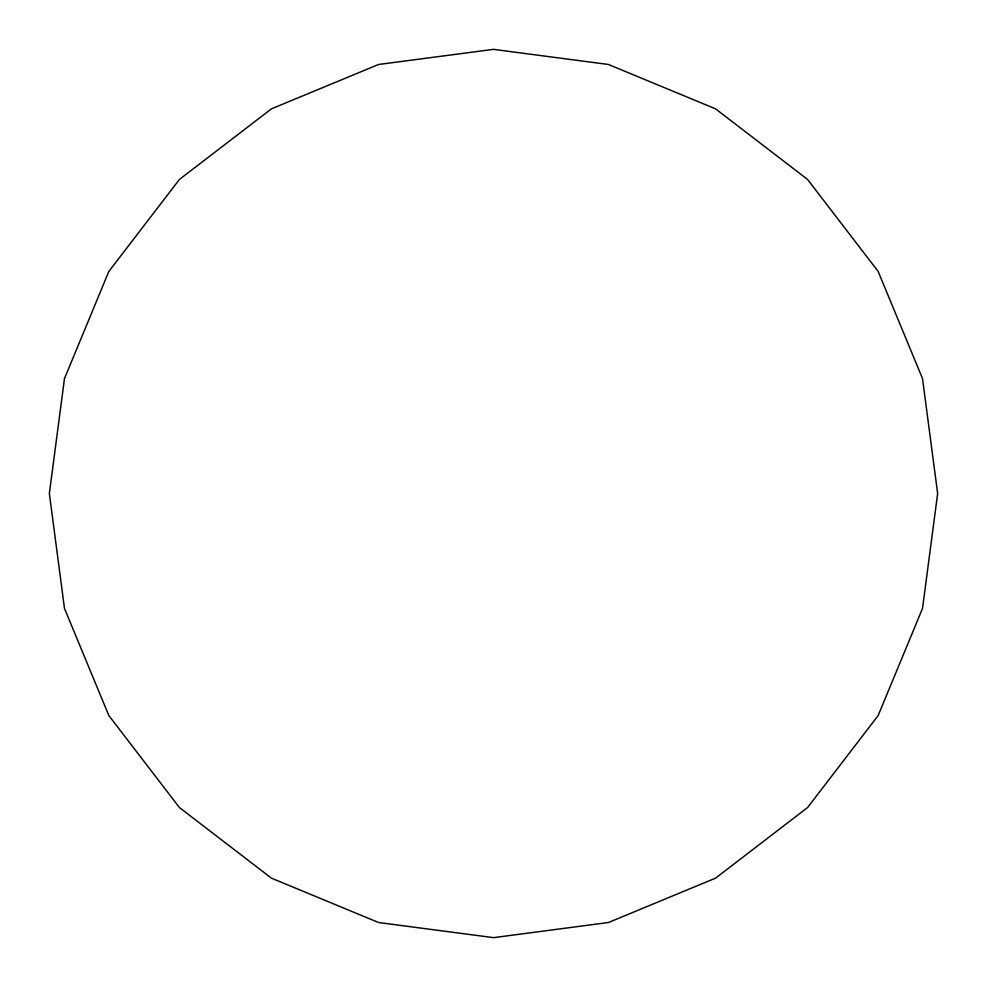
<?xml version="1.0" encoding="UTF-8"?>
<svg xmlns="http://www.w3.org/2000/svg" width="987" height="987" viewBox="0 0 987 987"><rect width="100%" height="100%" fill="white"/><g stroke="black" fill="none" stroke-linecap="round" stroke-linejoin="round"><path stroke-width="1.48" d="M64.488 378.552L49.35 493.5L64.488 608.448L108.854 715.575L179.437 807.563L271.425 878.146L378.552 922.512L493.5 937.65L608.448 922.512L715.575 878.146L807.563 807.563L878.146 715.575L922.512 608.448L937.65 493.5L922.512 378.552L878.146 271.425L807.563 179.437L715.575 108.854L608.448 64.488L493.5 49.35L378.552 64.488L271.425 108.854L179.437 179.437L108.854 271.425L64.488 378.552"/></g></svg>
